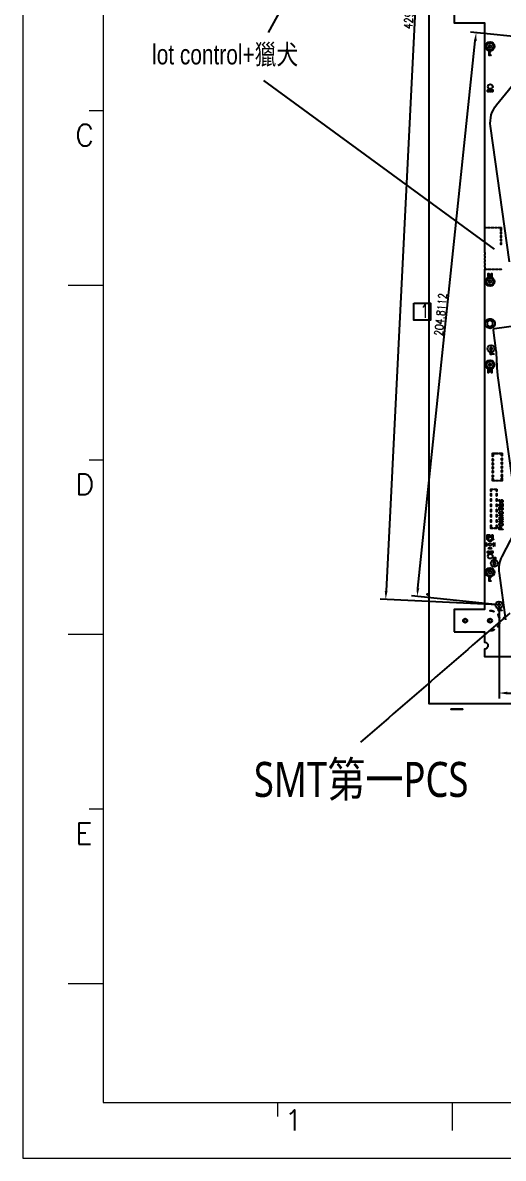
# Model space of a CAD drawing. Header units: millimetres. Extents: x 236 to 1271, y 167 to 899.
# Drawn here: x 236.2 to 409.8, y 167.2 to 577.5 of the extents above; entities that cross this region are included whole.
import ezdxf

# ---------------------------------------------------------------- set-up
doc = ezdxf.new("R2010")
doc.units = ezdxf.units.MM
doc.header["$LTSCALE"] = 23.1
doc.header["$PDMODE"] = 3
doc.header["$PDSIZE"] = 6
doc.layers.get('0').update_dxf_attribs({"linetype": 'CONTINUOUS'})
doc.layers.get('Defpoints').update_dxf_attribs({"linetype": 'CONTINUOUS'})
doc.layers.add('0PAPERF', color=2, linetype='CONTINUOUS', lineweight=0, plot=False)
doc.layers.add('備註', color=1, linetype='CONTINUOUS')
doc.layers.add('尺寸線', color=3, linetype='CONTINUOUS', lineweight=0)
doc.styles.add('SIMPLEX', font='simplex.shx')
doc.styles.get("Standard").update_dxf_attribs({"font": 'simplex.shx', "width": 0.8})
doc.dimstyles.get("Standard").update_dxf_attribs({"dimtxt": 3, "dimasz": 3, "dimexe": 2, "dimexo": 0.35, "dimtad": 1, "dimdec": 4, "dimzin": 0, "dimdsep": 46, "dimtxsty": 'Standard', "dimcen": 0.09, "dimazin": 0, "dimtp": 0.01, "dimtm": 0.01, "dimtfac": 1, "dimtofl": 0, "dimtmove": 0, "dimatfit": 3, "dimfxl": 0, "dimtolj": 1, "dimtzin": 0, "dimarcsym": 0})

# ---------------------------------------------------------------- blocks, each defined once
blk = doc.blocks.new('*D1')
at = {"layer": 'Defpoints', "color": 0}
for p in [(408.29, 367.1), (630.49, 367.1), (630.49, 335.28)]:
    blk.add_point(p, dxfattribs=at)
at = {"layer": '尺寸線', "color": 0, "lineweight": -2}
for p, q in [((408.29, 366.75), (408.29, 333.28)), ((630.49, 366.75), (630.49, 333.28)), ((411.29, 335.28), (627.49, 335.28))]:
    blk.add_line(p, q, dxfattribs=at)
at = {"layer": '尺寸線', "color": 0}
for points in [[(411.29, 335.78), (411.29, 334.78), (408.29, 335.28)], [(627.49, 334.78), (627.49, 335.78), (630.49, 335.28)]]:
    blk.add_solid(points, dxfattribs=at)
at = {"layer": '尺寸線', "color": 0, "insert": (522.75, 337.41), "char_height": 3, "attachment_point": 5, "rotation": 0}
blk.add_mtext('\\A1;222.2000', dxfattribs=at)
blk = doc.blocks.new('*D3')
at = {"layer": 'Defpoints', "color": 0}
for p in [(400.03, 573.9), (429.63, 570.8), (408.29, 367.1)]:
    blk.add_point(p, dxfattribs=at)
at = {"layer": '尺寸線', "color": 0, "lineweight": -2}
for p, q in [((379, 373.18), (399.72, 570.91)), ((429.28, 570.83), (398.04, 574.1)), ((407.94, 367.14), (376.7, 370.41))]:
    blk.add_line(p, q, dxfattribs=at)
at = {"layer": '尺寸線', "color": 0}
for points in [[(400.21, 570.86), (399.22, 570.97), (400.03, 573.9)], [(378.5, 373.24), (379.5, 373.13), (378.69, 370.2)]]:
    blk.add_solid(points, dxfattribs=at)
at = {"layer": '尺寸線', "color": 0, "insert": (387.22, 472.07), "char_height": 3, "attachment_point": 5, "rotation": 84.0191}
blk.add_mtext('\\A1;204.8112', dxfattribs=at)
blk = doc.blocks.new('*D7')
at = {"layer": 'Defpoints', "color": 0}
for p in [(429.63, 795.8), (367.35, 369.14), (408.29, 367.1)]:
    blk.add_point(p, dxfattribs=at)
at = {"layer": '尺寸線', "color": 0, "lineweight": -2}
for p, q in [((429.28, 795.81), (386.69, 797.93)), ((388.54, 794.84), (367.5, 372.13)), ((407.94, 367.12), (365.35, 369.24))]:
    blk.add_line(p, q, dxfattribs=at)
at = {"layer": '尺寸線', "color": 0}
for points in [[(389.04, 794.81), (388.04, 794.86), (388.69, 797.83)], [(367, 372.16), (368, 372.11), (367.35, 369.14)]]:
    blk.add_solid(points, dxfattribs=at)
at = {"layer": '尺寸線', "color": 0, "insert": (375.87, 582.98), "char_height": 3, "attachment_point": 5, "rotation": 87.1501}
blk.add_mtext('\\A1;429.2272', dxfattribs=at)

msp = doc.modelspace()

# ---------------------------------------------------------------- linework, layer by layer
at = {"lineweight": 0}
for p, q in [((265.18374, 861.02562), (265.18374, 187.3702)), ((265.18374, 545.64387), (260.13763, 545.64387)), ((265.18374, 482.56752), (252.56847, 482.56752)), ((265.18374, 419.49117), (260.13763, 419.49117)), ((265.18374, 356.41482), (252.56847, 356.41482)), ((265.18374, 293.33847), (260.13763, 293.33847)), ((265.18374, 230.26212), (252.56847, 230.26212)), ((265.18374, 187.3702), (1239.08258, 187.3702)), ((328.26009, 187.3702), (328.26009, 182.3241)), ((391.33644, 187.3702), (391.33644, 177.27799))]:
    msp.add_line(p, q, dxfattribs=at)
for p, q in [((408.34617, 397.24363), (409.45269, 397.98131)), ((406.49622, 388.25), (406.22963, 388.51659))]:
    msp.add_line(p, q)
for points in [[(381.05626, 581.2475, -1), (381.05626, 581.6475), (383.05626, 581.6475), (383.05626, 831.4475), (529.85626, 831.4475), (529.85626, 833.4475, -1), (530.25626, 833.4475), (530.25626, 831.4475), (677.05626, 831.4475), (677.05626, 581.6475), (679.05626, 581.6475, -1), (679.05626, 581.2475), (677.05626, 581.2475), (677.05626, 385.9475), (668.10626, 385.9475), (668.10626, 376.9475), (677.05626, 376.9475), (677.05626, 331.4475), (530.25626, 331.4475), (530.25626, 329.4475, -1), (529.85626, 329.4475), (529.85626, 331.4475), (383.05626, 331.4475), (383.05626, 581.2475)], [(404.55626, 568.9475, -0.414217), (405.05626, 569.4475, -0.414217), (405.55626, 568.9475, -0.414217), (405.05626, 568.4475, -0.414217)], [(404.3012, 554.4139, -0.414215), (405.1512, 555.2639, -0.414215), (406.0012, 554.4139, -0.414215), (405.1512, 553.5639, -0.414215)], [(404.15893, 552.71229), (404.15893, 553.10964, -0.200121), (404.17373, 553.14515), (404.27275, 553.24418, -0.200121), (404.30826, 553.25898), (404.50694, 553.25898, -0.200121), (404.54245, 553.24418), (404.64163, 553.145, -1), (404.57092, 553.07429), (404.48623, 553.15898), (404.32897, 553.15898), (404.25893, 553.08893), (404.25893, 552.733), (404.32897, 552.66295), (404.48623, 552.66295), (404.57092, 552.74765, -1), (404.64163, 552.67694), (404.54245, 552.57775, -0.200121), (404.50694, 552.56295), (404.30826, 552.56295, -0.200121), (404.27275, 552.57775), (404.17373, 552.67678, -0.200121)], [(405.55893, 553.0103), (405.55893, 553.20898, -0.414253), (405.60893, 553.25898), (406.00628, 553.25898, -1), (406.00628, 553.15898), (405.65893, 553.15898), (405.65893, 553.0603), (405.90694, 553.0603, -0.200121), (405.94245, 553.0455), (406.04148, 552.94648, -0.200121), (406.05628, 552.91097), (406.05628, 552.71229, -0.200121), (406.04148, 552.67678), (405.94245, 552.57775, -0.200121), (405.90694, 552.56295), (405.70826, 552.56295, -0.200121), (405.67275, 552.57775), (405.57357, 552.67694, -1), (405.64428, 552.74765), (405.72897, 552.66295), (405.88623, 552.66295), (405.95628, 552.733), (405.95628, 552.89026), (405.88623, 552.9603), (405.60893, 552.9603, -0.414253)], [(404.35647, 503.32336, -1), (404.35647, 503.47436), (404.90663, 503.47436, -1), (404.90663, 503.32336)], [(405.65647, 503.32336, -1), (405.65647, 503.47436), (406.20663, 503.47436, -1), (406.20663, 503.32336)], [(406.95647, 503.32336, -1), (406.95647, 503.47436), (407.50663, 503.47436, -1), (407.50663, 503.32336)], [(408.18146, 503.32328, -1), (408.18146, 503.47428), (409.05626, 503.47428, -0.414239), (409.13176, 503.39878), (409.13176, 502.524, -1), (408.98076, 502.524), (408.98076, 503.32328)], [(408.98071, 501.29899), (408.98071, 501.84915, -1), (409.13171, 501.84915), (409.13171, 501.29899, -1)], [(408.98071, 499.99899), (408.98071, 500.54915, -1), (409.13171, 500.54915), (409.13171, 499.99899, -1)], [(408.98071, 498.69899), (408.98071, 499.24916, -1), (409.13171, 499.24916), (409.13171, 498.69899, -1)], [(408.98071, 497.39899), (408.98071, 497.94916, -1), (409.13171, 497.94916), (409.13171, 497.39899, -1)], [(404.6059, 488.32323, -1), (404.6059, 488.47423), (405.15606, 488.47423, -1), (405.15606, 488.32323)], [(405.9059, 488.32323, -1), (405.9059, 488.47423), (406.45606, 488.47423, -1), (406.45606, 488.32323)], [(407.20589, 488.32323, -1), (407.20589, 488.47423), (407.75606, 488.47423, -1), (407.75606, 488.32323)], [(408.50592, 488.32323, -1), (408.50592, 488.47423), (409.05608, 488.47423, -1), (409.05608, 488.32323)], [(404.55626, 483.9475, -0.414217), (405.05626, 484.4475, -0.414217), (405.55626, 483.9475, -0.414217), (405.05626, 483.4475, -0.414217)], [(403.30626, 468.8075, -0.414215), (405.05626, 470.5575, -0.414215), (406.80626, 468.8075, -0.414215), (405.05626, 467.0575, -0.414215)], [(404.90259, 459.68857, 0.414217), (405.40259, 459.18857, 0.414217), (405.90259, 459.68857, 0.414217), (405.40259, 460.18857, 0.414217)], [(405.11033, 458.32292, -1), (405.25887, 458.3438), (405.34521, 457.72947), (405.71312, 457.78118), (405.65097, 458.22335, -1), (405.79951, 458.24423), (405.86166, 457.80205), (406.30383, 457.8642, -1), (406.32471, 457.71566), (405.29181, 457.57049, -0.41424), (405.2071, 457.63433)], [(404.55626, 453.9475, -0.414217), (405.05626, 454.4475, -0.414217), (405.55626, 453.9475, -0.414217), (405.05626, 453.4475, -0.414217)], [(405.94346, 420.86886), (405.94346, 421.83443, -0.414228), (406.04346, 421.93443), (406.67896, 421.93443, -1), (406.67896, 421.73443), (406.14346, 421.73443), (406.14346, 420.86886, -1)], [(405.94346, 419.22076), (405.94346, 419.83876, -1), (406.14346, 419.83876), (406.14346, 419.22076, -1)], [(407.25511, 421.73443, -1), (407.25511, 421.93443), (407.85511, 421.93443, -1), (407.85511, 421.73443)], [(408.53822, 421.73443, -1), (408.53822, 421.93443), (409.34346, 421.93443, -0.414228), (409.44346, 421.83443), (409.44346, 421.10199, -1), (409.24346, 421.10199), (409.24346, 421.73443)], [(409.24346, 419.493), (409.24346, 420.111, -1), (409.44346, 420.111), (409.44346, 419.493, -1)], [(409.24346, 418.039), (409.24346, 418.657, -1), (409.44346, 418.657), (409.44346, 418.039, -1)], [(405.94346, 417.76676), (405.94346, 418.38476, -1), (406.14346, 418.38476), (406.14346, 417.76676, -1)], [(405.94346, 416.38204), (405.94346, 417.00004, -1), (406.14346, 417.00004), (406.14346, 416.38204, -1)], [(405.94346, 414.93494), (405.94346, 415.55294, -1), (406.14346, 415.55294), (406.14346, 414.93494, -1)], [(409.24346, 416.58045), (409.24346, 417.19845, -1), (409.44346, 417.19845), (409.44346, 416.58045, -1)], [(409.24346, 415.13066), (409.24346, 415.74866, -1), (409.44346, 415.74866), (409.44346, 415.13066, -1)], [(405.94346, 413.35266), (405.94346, 413.97066, -1), (406.14346, 413.97066), (406.14346, 413.35266, -1)], [(405.94346, 412.03443), (405.94346, 412.7225, -1), (406.14346, 412.7225), (406.14346, 412.13443), (406.7598, 412.13443, -1), (406.7598, 411.93443), (406.04346, 411.93443, -0.414228)], [(407.37144, 411.93443, -1), (407.37144, 412.13443), (407.97144, 412.13443, -1), (407.97144, 411.93443)], [(408.68372, 411.93443, -1), (408.68372, 412.13443), (409.24346, 412.13443), (409.24346, 412.92233, -1), (409.44346, 412.92233), (409.44346, 412.03443, -0.414228), (409.34346, 411.93443)], [(409.24346, 413.53965), (409.24346, 414.15765, -1), (409.44346, 414.15765), (409.44346, 413.53965, -1)], [(405.32864, 408.28737), (405.32864, 408.85298, -0.414241), (405.40364, 408.92798), (406.01312, 408.92798, -1), (406.01312, 408.77798), (405.47864, 408.77798), (405.47864, 408.28737, -1)], [(405.32864, 406.55298), (405.32864, 407.30298, -1), (405.47864, 407.30298), (405.47864, 406.55298, -1)], [(406.76752, 408.77798, -1), (406.76752, 408.92798), (407.40364, 408.92798, -0.414241), (407.47864, 408.85298), (407.47864, 408.25277, -1), (407.32864, 408.25277), (407.32864, 408.77798)], [(407.32864, 406.55298), (407.32864, 407.30298, -1), (407.47864, 407.30298), (407.47864, 406.55298, -1)], [(405.32864, 404.65298), (405.32864, 405.40298, -1), (405.47864, 405.40298), (405.47864, 404.65298, -1)], [(405.32864, 402.75298), (405.32864, 403.50298, -1), (405.47864, 403.50298), (405.47864, 402.75298, -1)], [(407.32864, 404.65298), (407.32864, 405.40298, -1), (407.47864, 405.40298), (407.47864, 404.65298, -1)], [(407.32864, 402.75298), (407.32864, 403.50298, -1), (407.47864, 403.50298), (407.47864, 402.75298, -1)], [(408.31933, 401.39363), (408.31933, 402.24131, -0.414245), (408.37933, 402.30131), (408.80275, 402.30131, -0.20083), (408.8456, 402.28374), (409.0151, 402.11425), (409.18459, 402.28374, -0.20083), (409.22745, 402.30131), (409.43851, 402.30131, -0.20083), (409.48136, 402.28374), (409.69328, 402.07182, -0.20083), (409.71086, 402.02896), (409.71086, 401.60598, -0.20083), (409.69328, 401.56312), (409.48136, 401.3512, -1), (409.39651, 401.43606), (409.59086, 401.63041), (409.59086, 402.00454), (409.41408, 402.18131), (409.25187, 402.18131), (409.0751, 402.00454), (409.0751, 401.81747, -1), (408.9551, 401.81747), (408.9551, 402.00454), (408.77832, 402.18131), (408.43933, 402.18131), (408.43933, 401.39363, -1)], [(405.32864, 400.85298), (405.32864, 401.60298, -1), (405.47864, 401.60298), (405.47864, 400.85298, -1)], [(405.32864, 398.95298), (405.32864, 399.70298, -1), (405.47864, 399.70298), (405.47864, 398.95298, -1)], [(407.32864, 400.85298), (407.32864, 401.60298, -1), (407.47864, 401.60298), (407.47864, 400.85298, -1)], [(407.32864, 398.95298), (407.32864, 399.70298, -1), (407.47864, 399.70298), (407.47864, 398.95298, -1)], [(408.31933, 400.20598), (408.31933, 400.62896, -0.20083), (408.33691, 400.67182), (408.54883, 400.88374, -0.20083), (408.59168, 400.90131), (409.43851, 400.90131, -0.20083), (409.48136, 400.88374), (409.69328, 400.67182, -0.20083), (409.71086, 400.62896), (409.71086, 400.20598, -0.20083), (409.69328, 400.16312), (409.48136, 399.9512, -0.20083), (409.43851, 399.93363), (408.59168, 399.93363, -0.20083), (408.54883, 399.9512), (408.33691, 400.16312, -0.20083)], [(405.32864, 397.05298), (405.32864, 397.80298, -1), (405.47864, 397.80298), (405.47864, 397.05298, -1)], [(405.32864, 394.85265), (405.32864, 395.90298, -1), (405.47864, 395.90298), (405.47864, 394.92765), (406.04082, 394.92765, -1), (406.04082, 394.77765), (405.40364, 394.77765, -0.414241)], [(406.76748, 394.77798, -1), (406.76755, 394.92798), (407.32864, 394.92769), (407.32864, 395.90298, -1), (407.47864, 395.90298), (407.47864, 394.85269, -0.414526), (407.4036, 394.77765)], [(407.32864, 397.05298), (407.32864, 397.80298, -1), (407.47864, 397.80298), (407.47864, 397.05298, -1)], [(408.31933, 396.00598), (408.31933, 396.42896, -0.20083), (408.33691, 396.47182), (408.54883, 396.68374, -0.20083), (408.59168, 396.70131), (409.43851, 396.70131, -0.20083), (409.48136, 396.68374), (409.69328, 396.47182, -0.20083), (409.71086, 396.42896), (409.71086, 396.00598, -0.20083), (409.69328, 395.96312), (409.48136, 395.7512, -0.20083), (409.43851, 395.73363), (408.59168, 395.73363, -0.20083), (408.54883, 395.7512), (408.33691, 395.96312, -0.20083)], [(403.97684, 390.80069), (403.97684, 391.54999), (403.97684, 392.29929, -0.414226), (404.10184, 392.42429), (404.85368, 392.42429, -0.235848), (404.95361, 392.37438), (405.14122, 392.12593, -0.163746), (405.16664, 392.05037), (405.16664, 391.79891, -0.163734), (405.14122, 391.72335), (404.95361, 391.4749, -0.23584), (404.85368, 391.42499), (404.22684, 391.42499), (404.22684, 390.80069, -1)], [(404.18231, 385.99566), (404.18231, 386.39301, -0.200121), (404.19711, 386.42852), (404.29614, 386.52754, -0.200121), (404.33165, 386.54234), (404.53032, 386.54234, -0.200121), (404.56583, 386.52754), (404.66501, 386.42836, -1), (404.5943, 386.35765), (404.50961, 386.44234), (404.35236, 386.44234), (404.28231, 386.3723), (404.28231, 386.01637), (404.35236, 385.94632), (404.50961, 385.94632), (404.5943, 386.03101, -1), (404.66501, 385.9603), (404.56583, 385.86112, -0.200121), (404.53032, 385.84632), (404.33165, 385.84632, -0.200121), (404.29614, 385.86112), (404.19711, 385.96015, -0.200121)], [(404.55626, 388.9475, -0.414217), (405.05626, 389.4475, -0.414217), (405.55626, 388.9475, -0.414217), (405.05626, 388.4475, -0.414217)], [(405.58231, 386.29367), (405.58231, 386.49234, -0.414253), (405.63231, 386.54234), (406.02966, 386.54234, -1), (406.02966, 386.44234), (405.68231, 386.44234), (405.68231, 386.34367), (405.93032, 386.34367, -0.200121), (405.96583, 386.32887), (406.06486, 386.22984, -0.200121), (406.07966, 386.19433), (406.07966, 385.99566, -0.200121), (406.06486, 385.96015), (405.96583, 385.86112, -0.200121), (405.93032, 385.84632), (405.73165, 385.84632, -0.200121), (405.69614, 385.86112), (405.59695, 385.9603, -1), (405.66766, 386.03101), (405.75236, 385.94632), (405.90961, 385.94632), (405.97966, 386.01637), (405.97966, 386.17362), (405.90961, 386.24367), (405.63231, 386.24367, -0.414253)], [(404.27574, 384.72967, -0.414215), (405.12574, 385.57967, -0.414215), (405.97574, 384.72967, -0.414215), (405.12574, 383.87967, -0.414215)], [(405.95444, 384.1024, -1), (405.95444, 384.2524), (406.47597, 384.2524), (406.99749, 384.2524, -0.414241), (407.07249, 384.1774), (407.07249, 383.48204, -1), (406.92249, 383.48204), (406.92249, 384.1024), (406.55097, 384.1024), (406.55097, 383.65588, -1), (406.40097, 383.65588), (406.40097, 384.1024)], [(406.09301, 382.17036, 0.414217), (406.59301, 381.67036, 0.414217), (407.09301, 382.17036, 0.414217), (406.59301, 382.67036, 0.414217)], [(404.55626, 378.9475, -0.414217), (405.05626, 379.4475, -0.414217), (405.55626, 378.9475, -0.414217), (405.05626, 378.4475, -0.414217)], [(382.30626, 370.9475, -0.414222), (382.55626, 371.1975, -0.414222), (382.80626, 370.9475, -0.414222), (382.55626, 370.6975, -0.414222)], [(407.78589, 367.09934, 0.414217), (408.28589, 366.59934, 0.414217), (408.78589, 367.09934, 0.414217), (408.28589, 367.59934, 0.414217)], [(407.99362, 365.73369, -1), (408.14216, 365.75457), (408.2285, 365.14024), (408.59641, 365.19195), (408.53426, 365.63412, -1), (408.6828, 365.655), (408.74495, 365.21282), (409.18713, 365.27497, -1), (409.208, 365.12643), (408.1751, 364.98126, -0.41424), (408.0904, 365.0451)], [(407.84355, 359.33067, 0.092395), (408.41898, 360.4769, -1), (408.51506, 360.44917, -0.092395), (407.92319, 359.27019, -1)], [(391.05626, 329.3475, -1), (391.05626, 329.5475), (395.05625, 329.5475, -1), (395.05625, 329.3475)]]:
    msp.add_lwpolyline(points, format="xyb", close=True)
for points in [[(403.05627, 713.32328), (403.05626, 713.32328), (403.05626, 585.4475), (392.05626, 585.4475), (392.05626, 577.4475), (403.05626, 577.4475), (403.05626, 503.47436), (403.05647, 503.47436), (403.60664, 503.47436, -1), (403.60664, 503.32336), (403.05647, 503.32336)], [(392.05626, 357.4475), (403.05626, 357.4475), (403.05626, 353.6975, -0.414215), (404.30626, 352.4475, -0.414215), (403.05626, 351.1975), (403.05626, 348.4475), (657.05626, 348.4475), (657.05626, 351.1975, -0.414215), (655.80626, 352.4475, -0.414215), (657.05626, 353.6975), (657.05626, 379.4475), (668.05626, 379.4475), (668.05626, 387.4475), (657.05626, 387.4475), (657.05626, 468.8075), (657.05626, 577.4475), (668.05626, 577.4475), (668.05626, 585.4475)], [(404.73086, 565.76265), (404.73086, 567.20304, -1), (404.88086, 567.20304), (404.88086, 566.7237)], [(404.88086, 566.24199), (404.88086, 565.76265, -1), (404.73086, 565.76265)], [(404.88086, 566.7237), (405.24081, 567.24562, -1), (405.36429, 567.16046), (404.89696, 566.48284), (405.36429, 565.80523, -1), (405.24081, 565.72007), (404.88086, 566.24199)], [(412.11875, 491.10354), (405.2342, 540.08964, -0.207998), (407.3655, 547.77447), (416.51274, 559.07073, 0.207969)], [(405.1076, 552.56295), (405.00826, 552.56295, -1), (405.00826, 552.66295), (405.0576, 552.66295), (405.0576, 553.08827)], [(405.0576, 553.08827), (405.04362, 553.07429, -1), (404.97291, 553.145)], [(404.97291, 553.145), (405.07209, 553.24418, -0.669786), (405.1576, 553.20898), (405.1576, 552.66295), (405.20694, 552.66295, -1), (405.20694, 552.56295), (405.1076, 552.56295)], [(403.05647, 503.32336), (403.05626, 503.32336), (403.05626, 494.47409, -0.414577), (403.13185, 494.39859), (403.13185, 493.84843, -0.414576), (403.05626, 493.77293), (403.05626, 493.1741, -0.414577), (403.13185, 493.0986), (403.13185, 492.54843, -0.414576), (403.05626, 492.47293), (403.05626, 491.8741, -0.414577), (403.13185, 491.7986), (403.13185, 491.24844, -0.414576), (403.05626, 491.17294), (403.05626, 490.5741, -0.414577), (403.13185, 490.4986), (403.13185, 489.94844, -0.414576), (403.05626, 489.87294), (403.05626, 489.34909, -0.414283), (403.13177, 489.27359), (403.13177, 488.47428), (403.93107, 488.47428, -1), (403.93107, 488.32328), (403.05627, 488.32328)], [(404.36263, 485.81012), (404.36263, 486.8035, -0.63678), (404.52684, 486.88016), (405.05866, 486.43698), (405.59047, 486.88016, -0.63678), (405.75468, 486.8035), (405.75468, 485.81012, -1), (405.55468, 485.81012), (405.55468, 486.59)], [(404.56263, 486.59), (404.56263, 485.81012, -1), (404.36263, 485.81012)], [(405.55468, 486.59), (405.12267, 486.22999, -0.362064), (404.99464, 486.22999), (404.56263, 486.59)], [(414.98209, 399.41534), (407.86264, 450.07283, -0.021814), (407.77911, 450.94076), (407.40436, 458.08985, 0.02121), (407.32419, 458.934), (406.26797, 466.44941, -0.414221), (406.69341, 467.01399), (416.19714, 468.34965, -0.147966)], [(404.36263, 451.0915), (404.36263, 452.08488, -0.63678), (404.52684, 452.16154), (405.05866, 451.71836), (405.59047, 452.16154, -0.63678), (405.75468, 452.08488), (405.75468, 451.0915, -1), (405.55468, 451.0915), (405.55468, 451.87137)], [(404.56263, 451.87137), (404.56263, 451.0915, -1), (404.36263, 451.0915)], [(405.55468, 451.87137), (405.12267, 451.51136, -0.362064), (404.99464, 451.51136), (404.56263, 451.87137)], [(408.31933, 404.6179), (408.31933, 405.04131, -1), (408.43933, 405.04131), (408.43933, 404.64233), (408.82803, 404.25363), (408.9551, 404.25363), (408.9551, 404.82896, -0.20083), (408.97267, 404.87182), (409.18459, 405.08374, -0.20083), (409.22745, 405.10131), (409.43851, 405.10131, -0.20083), (409.48136, 405.08374), (409.69328, 404.87182, -0.20083), (409.71086, 404.82896), (409.71086, 404.40598, -0.20083), (409.69328, 404.36312), (409.48136, 404.1512, -0.20083), (409.43851, 404.13363), (409.0151, 404.13363)], [(409.0151, 404.13363), (408.80361, 404.13363, -0.20083), (408.76075, 404.1512), (408.33691, 404.57504, -0.20083), (408.31933, 404.6179)], [(408.31933, 403.00598), (408.31933, 403.42896, -0.20083), (408.33691, 403.47182), (408.54883, 403.68374, -0.20083), (408.59168, 403.70131), (408.80275, 403.70131, -0.20083), (408.8456, 403.68374), (409.05752, 403.47182, -0.20083), (409.0751, 403.42896), (409.0751, 403.24958), (409.59086, 402.90574)], [(409.59086, 402.90574), (409.59086, 403.64131, -1), (409.71086, 403.64131), (409.71086, 402.79363, -0.599847), (409.61746, 402.74379), (408.98193, 403.16747, -0.251432), (408.9551, 403.21747), (408.9551, 403.40454), (408.77832, 403.58131), (408.61611, 403.58131), (408.43933, 403.40454), (408.43933, 403.03041), (408.63368, 402.83606, -1), (408.54883, 402.7512), (408.33691, 402.96312, -0.20083), (408.31933, 403.00598)], [(409.45269, 399.38131), (408.37933, 399.38131, -1), (408.37933, 399.50131), (409.65086, 399.50131, -0.742958), (409.68402, 399.39131), (409.12326, 399.01747)], [(408.37933, 398.53363, -1), (408.37933, 398.65363), (409.45269, 398.65363)], [(409.45269, 397.98131), (408.37933, 397.98131, -1), (408.37933, 398.10131), (409.65086, 398.10131, -0.742958), (409.68402, 397.99131), (408.5775, 397.25363)], [(409.12326, 399.01747), (409.68402, 398.64363, -0.74297), (409.65086, 398.53363), (408.37933, 398.53363)], [(409.45269, 398.65363), (408.98181, 398.96755, -0.535201), (408.98181, 399.06739), (409.45269, 399.38131)], [(408.5775, 397.25363), (409.65086, 397.25363, -1), (409.65086, 397.13363), (408.37933, 397.13363, -0.742958), (408.34617, 397.24363)], [(408.31933, 394.39363), (408.31933, 395.24131, -1), (408.43933, 395.24131), (408.43933, 394.45363), (408.9551, 394.45363), (408.9551, 395.02939, -1), (409.0751, 395.02939), (409.0751, 394.45363), (409.65086, 394.45363, -1), (409.65086, 394.33363), (409.0151, 394.33363)], [(409.0151, 394.33363), (408.37933, 394.33363, -0.414245), (408.31933, 394.39363)], [(404.35876, 390.38746, -0.113254), (405.05626, 390.5475, -0.113254), (405.75376, 390.38746)], [(405.75376, 390.38746), (405.48717, 390.12088, 0.088223), (405.05626, 390.1975, 0.088221), (404.62534, 390.12088), (404.35876, 390.38746)], [(405.80223, 392.01404), (405.77704, 391.98798, -1), (405.59729, 392.16174)], [(405.92723, 390.70814), (405.68716, 390.70814, -1), (405.68716, 390.95814), (405.80223, 390.95814), (405.80223, 392.01404)], [(405.59729, 392.16174), (405.83735, 392.41008, -0.675695), (406.05223, 392.32274), (406.05223, 390.95814), (406.16729, 390.95814, -1), (406.16729, 390.70814), (405.92723, 390.70814)], [(410.7885, 361.71225), (408.41284, 378.61594, -0.154616), (409.41793, 384.57196), (413.977, 393.45931, 0.154617)], [(403.6163, 389.645), (403.88288, 389.37842, 0.088223), (403.80626, 388.9475, 0.088221), (403.88288, 388.51659), (403.6163, 388.25)], [(404.35876, 387.50754), (404.62534, 387.77413, 0.088223), (405.05626, 387.6975, 0.088221), (405.48717, 387.77413), (405.75376, 387.50754)], [(405.75376, 387.50754, -0.113255), (405.05626, 387.3475, -0.113253), (404.35876, 387.50754)], [(405.08098, 386.37163), (405.067, 386.35765, -1), (404.99629, 386.42836)], [(405.13098, 385.84632), (405.03165, 385.84632, -1), (405.03165, 385.94632), (405.08098, 385.94632), (405.08098, 386.37163)], [(404.99629, 386.42836), (405.09547, 386.52754, -0.669786), (405.18098, 386.49234), (405.18098, 385.94632), (405.23032, 385.94632, -1), (405.23032, 385.84632), (405.13098, 385.84632)], [(406.22963, 388.51659, 0.088223), (406.30626, 388.9475, 0.088221), (406.22963, 389.37842), (406.49622, 389.645)], [(406.49622, 389.645, -0.113254), (406.65626, 388.9475, -0.113254), (406.49622, 388.25)], [(404.73086, 375.76265), (404.73086, 377.20304, -1), (404.88086, 377.20304), (404.88086, 376.7237)], [(404.88086, 376.24199), (404.88086, 375.76265, -1), (404.73086, 375.76265)], [(404.88086, 376.7237), (405.24081, 377.24562, -1), (405.36429, 377.16046), (404.89696, 376.48284), (405.36429, 375.80523, -1), (405.24081, 375.72007), (404.88086, 376.24199)], [(406.41903, 364.7796, -1), (406.38118, 364.68704, 0.099109), (405.03207, 364.94742, -1), (405.03138, 365.04742)], [(408.54783, 362.32438, -1), (408.45084, 362.30002, 0.100018), (407.85354, 363.55112)], [(405.07894, 357.94758, 0.100435), (406.44133, 358.23323, -1), (406.48091, 358.14139)]]:
    msp.add_lwpolyline(points, format="xyb")
msp.add_lwpolyline([(403.05627, 488.32328), (403.05626, 488.32328), (403.05626, 365.4475), (392.05626, 365.4475), (392.05626, 357.4475)])
for points in [[(404.05626, 468.23015), (405.05626, 467.6528), (406.05626, 468.23015), (406.05626, 469.38485), (405.05626, 469.9622), (404.05626, 469.38485)], [(409.0751, 404.25363), (409.41408, 404.25363), (409.59086, 404.43041), (409.59086, 404.80454), (409.41408, 404.98131), (409.25187, 404.98131), (409.0751, 404.80454)], [(408.43933, 400.23041), (408.61611, 400.05363), (409.41408, 400.05363), (409.59086, 400.23041), (409.59086, 400.60454), (409.41408, 400.78131), (408.61611, 400.78131), (408.43933, 400.60454)], [(408.43933, 396.03041), (408.61611, 395.85363), (409.41408, 395.85363), (409.59086, 396.03041), (409.59086, 396.40454), (409.41408, 396.58131), (408.61611, 396.58131), (408.43933, 396.40454)], [(404.22684, 391.67499), (404.79143, 391.67499), (404.91664, 391.8408), (404.91664, 392.00848), (404.79143, 392.17429), (404.22684, 392.17429)]]:
    msp.add_lwpolyline(points, close=True)
for centre, radius in [((405.05626, 568.9475), 1.6), ((405.05626, 568.9475), 1.25), ((405.05626, 483.9475), 1.6), ((405.05626, 483.9475), 1.25), ((405.40259, 459.68857), 1.25), ((405.05626, 453.9475), 1.6), ((405.05626, 453.9475), 1.25), ((406.59301, 382.17036), 1.25), ((405.05626, 378.9475), 1.6), ((405.05626, 378.9475), 1.25), ((408.28589, 367.09934), 1.25), ((396.05626, 361.4475), 0.75), ((396.05626, 361.4475), 0.5), ((405.05626, 361.4475), 0.75), ((405.05626, 361.4475), 0.5)]:
    msp.add_circle(centre, radius)
for centre, radius, start, end in [((405.05626, 388.9475), 1.6, 154.154989, 180.000042), ((405.05626, 388.9475), 1.6, 179.999958, 205.845011), ((405.05625, 361.4475), 3.6, 67.756145, 90.395902), ((407.8935, 363.58117), 0.05, 36.945529, 216.945529), ((405.05625, 361.44749), 3.6, 14.097932, 36.94405), ((405.07926, 357.89758), 0.05, 90.372417, 270.372417), ((405.05626, 361.44751), 3.6, 270.371253, 293.311866)]:
    msp.add_arc(centre, radius, start, end)
at = {"layer": '0PAPERF', "lineweight": 0}
for p, q in [((236.16504, 898.88662), (236.16504, 167.18577)), ((236.16504, 167.18577), (1270.88047, 167.18577))]:
    msp.add_line(p, q, dxfattribs=at)
at = {"layer": '備註'}
for p, q in [((405.74921, 721.27968), (324.916, 574.00512)), ((406.60718, 495.65879), (323.29177, 556.61695))]:
    msp.add_line(p, q, dxfattribs=at)
at = {"layer": '備註', "linetype": 'Continuous'}
msp.add_lwpolyline([(377.56337, 476.15471), (383.58033, 476.15471), (383.58033, 470.06696), (377.56337, 470.06696)], close=True, dxfattribs=at)

# ---------------------------------------------------------------- texts
at = {"lineweight": 0, "style": 'SIMPLEX'}
for s, height, p in [('C', 7.67008, (255.09152, 533.0286)), ('D', 7.67008, (255.09152, 406.8759)), ('E', 7.67008, (255.09152, 280.7232)), ('1', 7.56916, (330.78314, 177.17707))]:
    msp.add_text(s, height=height, dxfattribs=at).set_placement(p)
at = {"layer": '備註', "insert": (282.92069, 569.63503), "char_height": 7.2, "width": 155.5081679, "attachment_point": 1}
msp.add_mtext('{\\fPMingLiU|b0|i0|c136|p18;lot control+獵犬}', dxfattribs=at)
at = {"layer": '備註', "linetype": 'Continuous', "attachment_point": 1}
for s, insert, char_height, width in [('1', (379.75086, 475.6299), 4.8, 2.0958879), ('{\\fMicrosoft JhengHei|b0|i0|c136|p0;SMT第一PCS}', (319.71994, 310.39897), 12.6291927, 154.8641853)]:
    msp.add_mtext(s, dxfattribs=dict(at, insert=insert, char_height=char_height, width=width))

# ---------------------------------------------------------------- dimensions: what is measured, and where the dimension line sits
at = {"layer": '尺寸線'}
for base, p1, p2, angle, picture, middle in [((367.34795, 369.13725), (429.62663, 795.79566), (408.28588, 367.09934), 267.1501364, '*D7', (377.98795, 582.87542)), ((400.02858, 573.89657), (408.28588, 367.09934), (429.62663, 570.79566), 84.0190862, '*D3', (389.33761, 471.85181)), ((630.48588, 335.28439), (408.28588, 367.09934), (630.48588, 367.09934), 0.0000015, '*D1', (522.74989, 335.28438))]:
    dim = msp.add_linear_dim(base=base, p1=p1, p2=p2, angle=angle, dimstyle='Standard', dxfattribs=at)
    dim.commit()
    dim.dimension.update_dxf_attribs({"geometry": picture, "text_midpoint": middle, "dimtype": 161})

# ---------------------------------------------------------------- leaders
at = {"layer": '備註', "path_type": 1}
msp.add_leader([(412.16348, 364.211), (358.25241, 317.50656)], dimstyle='Standard', override={"dimgap": 0.625, "dimtad": 0}, dxfattribs=at)

doc.saveas('drawing.dxf')
